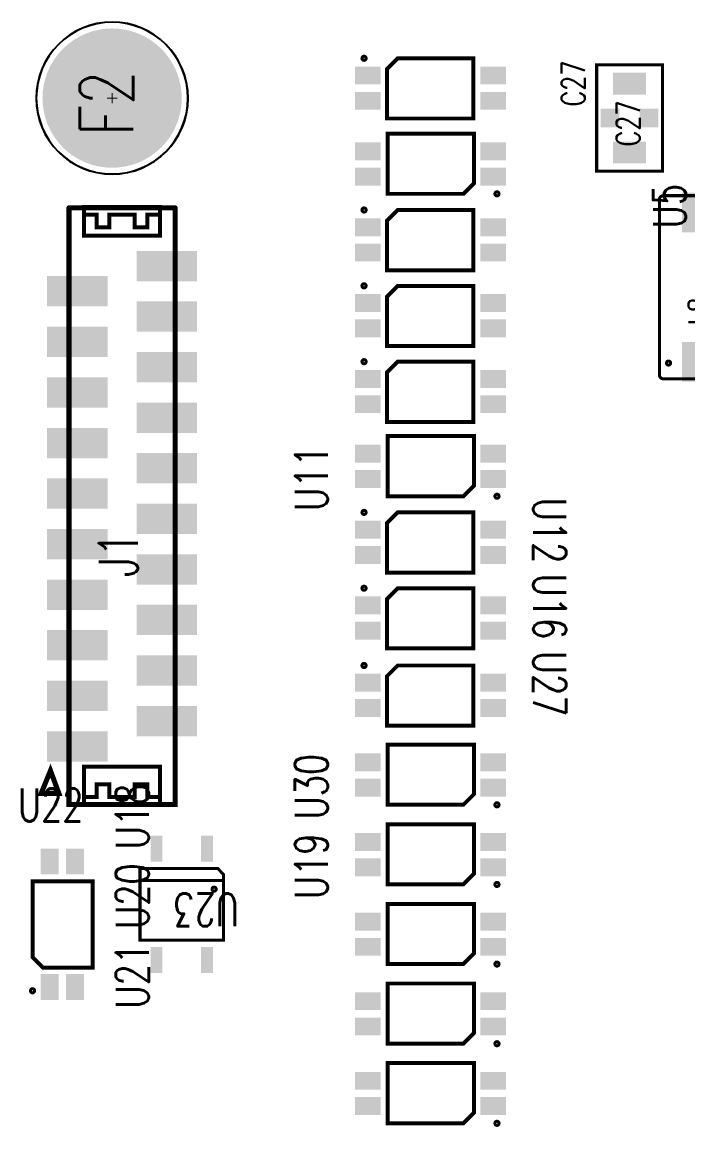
# Model space of a CAD drawing. Extents: x -711 to 95, y -82 to 290.
# Drawn here: x -710.5 to -677.1, y 127.8 to 183.3 of the extents above; entities that cross this region are included whole.
import ezdxf

# ---------------------------------------------------------------- set-up
doc = ezdxf.new("R2010")
doc.units = 0
doc.linetypes.add('KEEPOUT_00010000', pattern=[2, 1, 1])
for name, color, linetype in [('DRIL_PLTE_THRU_01', 96, 'CONTINUOUS'), ('DRIL_PLTE_THRU_02', 255, 'CONTINUOUS'), ('DRIL_PLTE_THRU_03', 3, 'CONTINUOUS'), ('DRIL_PLTE_THRU_04', 136, 'CONTINUOUS'), ('DRIL_PLTE_THRU_05', 176, 'CONTINUOUS'), ('DRIL_PLTE_THRU_06', 16, 'CONTINUOUS'), ('DRIL_SYMBOL', 2, 'CONTINUOUS'), ('KEEPOUT_01', 3, 'CONTINUOUS'), ('KEEPOUT_06', 1, 'CONTINUOUS'), ('PADS_BOT', 1, 'CONTINUOUS'), ('PADS_INNER', 3, 'CONTINUOUS'), ('PADS_TOP', 3, 'CONTINUOUS'), ('PADS_XR_02', 253, 'CONTINUOUS'), ('PADS_XR_03', 96, 'CONTINUOUS'), ('PADS_XR_22', 16, 'CONTINUOUS'), ('PADS_XR_23', 136, 'CONTINUOUS'), ('PADS_XR_27', 3, 'CONTINUOUS'), ('PADS_XR_30', 4, 'CONTINUOUS'), ('PART_NAME_26', 255, 'CONTINUOUS'), ('PART_NAME_27', 3, 'CONTINUOUS'), ('PART_TOP_2DLINE_26', 255, 'CONTINUOUS'), ('PART_TOP_2DLINE_27', 3, 'CONTINUOUS'), ('PART_TOP_COPPER_26', 255, 'CONTINUOUS'), ('PART_TOP_COPPER_27', 3, 'CONTINUOUS')]:
    doc.layers.add(name, color=color, linetype=linetype)
doc.styles.add('W0$0254', font='simplex', dxfattribs={"width": 0.75})
doc.styles.add('W0$1524', font='simplex', dxfattribs={"width": 0.75})
doc.styles.add('W0$2032', font='simplex', dxfattribs={"width": 0.75})
doc.styles.add('W0$254', font='simplex', dxfattribs={"width": 0.75})

# ---------------------------------------------------------------- blocks, each defined once
blk = doc.blocks.new('SMOOTH_0$1524')
at = {"const_width": 0.0762}
blk.add_lwpolyline([(-0.0381, 0, 1), (0.0381, 0, 1)], format="xyb", close=True, dxfattribs=at)
blk = doc.blocks.new('PART_BODY_TOP_61')
at = {"layer": 'PART_TOP_2DLINE_26', "const_width": 0.152}
blk.add_lwpolyline([(2.667, -1.651), (2.667, 1.651), (-2.667, 1.651), (-2.667, -1.651), (2.667, -1.651)], dxfattribs=at)
at = {"layer": 'PART_TOP_2DLINE_27', "const_width": 0.152}
blk.add_lwpolyline([(-2.667, -1.397), (-2.667, 1.651), (2.667, 1.651), (2.667, -1.651), (-2.667, -1.651), (-2.667, -1.397)], dxfattribs=at)
at = {"layer": 'PART_TOP_2DLINE_26'}
for p in [(-2.667, 1.651), (2.667, 1.651), (-2.667, -1.651), (2.667, -1.651), (2.667, -1.651)]:
    blk.add_blockref('SMOOTH_0$1524', p, dxfattribs=at)
at = {"layer": 'PART_TOP_2DLINE_27'}
for p in [(-2.667, 1.651), (2.667, 1.651), (-2.667, -1.397), (-2.667, -1.397), (-2.667, -1.651), (2.667, -1.651)]:
    blk.add_blockref('SMOOTH_0$1524', p, dxfattribs=at)
blk = doc.blocks.new('DRIL_HOLE_0')
blk.add_lwpolyline([(0, 0, 1), (0, 0, 1)], format="xyb", close=True)
blk = doc.blocks.new('PAD_0')
blk.add_lwpolyline([(0, 0, 1), (0, 0, 1)], format="xyb", close=True)
blk = doc.blocks.new('PAD_4')
at = {"const_width": 1.0922}
blk.add_lwpolyline([(-0.8255, 0), (0.8255, 0)], dxfattribs=at)
blk = doc.blocks.new('STK_TOP_6')
at = {"layer": 'DRIL_PLTE_THRU_01'}
blk.add_blockref('DRIL_HOLE_0', (0, 0), dxfattribs=at)
at = {"layer": 'DRIL_PLTE_THRU_02'}
blk.add_blockref('DRIL_HOLE_0', (0, 0), dxfattribs=at)
at = {"layer": 'DRIL_PLTE_THRU_03'}
blk.add_blockref('DRIL_HOLE_0', (0, 0), dxfattribs=at)
at = {"layer": 'DRIL_PLTE_THRU_04'}
blk.add_blockref('DRIL_HOLE_0', (0, 0), dxfattribs=at)
at = {"layer": 'DRIL_PLTE_THRU_05'}
blk.add_blockref('DRIL_HOLE_0', (0, 0), dxfattribs=at)
at = {"layer": 'DRIL_PLTE_THRU_06'}
blk.add_blockref('DRIL_HOLE_0', (0, 0), dxfattribs=at)
at = {"layer": 'PADS_BOT'}
blk.add_blockref('PAD_0', (0, 0), dxfattribs=at)
at = {"layer": 'PADS_INNER'}
blk.add_blockref('PAD_0', (0, 0), dxfattribs=at)
at = {"layer": 'PADS_TOP', "rotation": 90}
blk.add_blockref('PAD_4', (0, 0), dxfattribs=at)
blk = doc.blocks.new('PAD_5')
at = {"const_width": 0.9398}
blk.add_lwpolyline([(-0.4699, 0), (0.4699, 0)], dxfattribs=at)
blk = doc.blocks.new('STK_TOP_7')
at = {"layer": 'DRIL_PLTE_THRU_01'}
blk.add_blockref('DRIL_HOLE_0', (0, 0), dxfattribs=at)
at = {"layer": 'DRIL_PLTE_THRU_02'}
blk.add_blockref('DRIL_HOLE_0', (0, 0), dxfattribs=at)
at = {"layer": 'DRIL_PLTE_THRU_03'}
blk.add_blockref('DRIL_HOLE_0', (0, 0), dxfattribs=at)
at = {"layer": 'DRIL_PLTE_THRU_04'}
blk.add_blockref('DRIL_HOLE_0', (0, 0), dxfattribs=at)
at = {"layer": 'DRIL_PLTE_THRU_05'}
blk.add_blockref('DRIL_HOLE_0', (0, 0), dxfattribs=at)
at = {"layer": 'DRIL_PLTE_THRU_06'}
blk.add_blockref('DRIL_HOLE_0', (0, 0), dxfattribs=at)
at = {"layer": 'PADS_BOT'}
blk.add_blockref('PAD_0', (0, 0), dxfattribs=at)
at = {"layer": 'PADS_INNER'}
blk.add_blockref('PAD_0', (0, 0), dxfattribs=at)
at = {"layer": 'PADS_TOP'}
blk.add_blockref('PAD_5', (0, 0), dxfattribs=at)
blk = doc.blocks.new('SYM_TOP_5')
for name, p in [('PART_BODY_TOP_61', (0, 0)), ('STK_TOP_6', (-1.7272, 0)), ('STK_TOP_7', (0, 0.9779)), ('STK_TOP_6', (1.7272, 0)), ('STK_TOP_7', (0, -0.9779))]:
    blk.add_blockref(name, p)
blk = doc.blocks.new('PART_TOP_26')
blk.add_blockref('SYM_TOP_5', (0, 0))
at = {"layer": 'PART_NAME_26', "style": 'W0$1524', "width": 0.75}
blk.add_text('C27', height=1.1735, dxfattribs=at).set_placement((0.58, 2.24))
at = {"layer": 'PART_NAME_27', "style": 'W0$1524', "width": 0.75}
blk.add_text('C27', height=1.1735, dxfattribs=at).set_placement((-1.431, -0.516))
blk = doc.blocks.new('PART_BODY_TOP_69')
at = {"layer": 'KEEPOUT_01', "linetype": 'KEEPOUT_00010000'}
blk.add_lwpolyline([(-3.818, 0, 1), (3.818, 0, 1)], format="xyb", close=True, dxfattribs=at)
at = {"layer": 'KEEPOUT_06', "linetype": 'KEEPOUT_00010000'}
blk.add_lwpolyline([(-3.81, 0, 1), (3.81, 0, 1)], format="xyb", close=True, dxfattribs=at)
blk = doc.blocks.new('DRIL_SYMBOL_3$50012')
at = {"layer": 'DRIL_SYMBOL', "const_width": 0.0508}
for points in [[(-0.254, 0), (0.254, 0)], [(0, -0.254), (0, 0.254)]]:
    blk.add_lwpolyline(points, dxfattribs=at)
blk = doc.blocks.new('DRIL_HOLE_3$50012')
at = {"const_width": 1.75006}
blk.add_lwpolyline([(-0.87503, 0, 1), (0.87503, 0, 1)], format="xyb", close=True, dxfattribs=at)
blk.add_blockref('DRIL_SYMBOL_3$50012', (0, 0))
blk = doc.blocks.new('PAD_8')
at = {"const_width": 1.75006}
blk.add_lwpolyline([(0, -0.87503, 1), (0, 0.87503, 1)], format="xyb", close=True, dxfattribs=at)
blk = doc.blocks.new('PAD_9')
at = {"const_width": 3.499697}
blk.add_lwpolyline([(0, -1.749848, 1), (0, 1.749848, 1)], format="xyb", close=True, dxfattribs=at)
blk = doc.blocks.new('PAD_10')
at = {"const_width": 2}
blk.add_lwpolyline([(0, -1, 1), (0, 1, 1)], format="xyb", close=True, dxfattribs=at)
blk = doc.blocks.new('STK_TOP_18')
at = {"layer": 'DRIL_PLTE_THRU_01'}
blk.add_blockref('DRIL_HOLE_3$50012', (0, 0), dxfattribs=at)
at = {"layer": 'DRIL_PLTE_THRU_02'}
blk.add_blockref('DRIL_HOLE_3$50012', (0, 0), dxfattribs=at)
at = {"layer": 'DRIL_PLTE_THRU_03'}
blk.add_blockref('DRIL_HOLE_3$50012', (0, 0), dxfattribs=at)
at = {"layer": 'DRIL_PLTE_THRU_04'}
blk.add_blockref('DRIL_HOLE_3$50012', (0, 0), dxfattribs=at)
at = {"layer": 'DRIL_PLTE_THRU_05'}
blk.add_blockref('DRIL_HOLE_3$50012', (0, 0), dxfattribs=at)
at = {"layer": 'DRIL_PLTE_THRU_06'}
blk.add_blockref('DRIL_HOLE_3$50012', (0, 0), dxfattribs=at)
at = {"layer": 'PADS_BOT'}
blk.add_blockref('PAD_9', (0, 0), dxfattribs=at)
at = {"layer": 'PADS_INNER'}
blk.add_blockref('PAD_8', (0, 0), dxfattribs=at)
at = {"layer": 'PADS_TOP'}
blk.add_blockref('PAD_9', (0, 0), dxfattribs=at)
at = {"layer": 'PADS_XR_02'}
blk.add_blockref('PAD_10', (0, 0), dxfattribs=at)
at = {"layer": 'PADS_XR_03'}
blk.add_blockref('PAD_10', (0, 0), dxfattribs=at)
at = {"layer": 'PADS_XR_22'}
blk.add_blockref('PAD_0', (0, 0), dxfattribs=at)
at = {"layer": 'PADS_XR_23'}
blk.add_blockref('PAD_0', (0, 0), dxfattribs=at)
at = {"layer": 'PADS_XR_27'}
blk.add_blockref('PAD_0', (0, 0), dxfattribs=at)
at = {"layer": 'PADS_XR_30'}
blk.add_blockref('PAD_0', (0, 0), dxfattribs=at)
blk = doc.blocks.new('SYM_TOP_13')
for name in ['PART_BODY_TOP_69', 'STK_TOP_18']:
    blk.add_blockref(name, (0, 0))
blk = doc.blocks.new('PART_TOP_49')
blk.add_blockref('SYM_TOP_13', (0, 0))
at = {"layer": 'PART_NAME_26', "style": 'W0$0254', "width": 0.75}
blk.add_text('F2', height=2.68478, rotation=90, dxfattribs=at).set_placement((1.066006, -1.905))
blk = doc.blocks.new('SMOOTH_0$254')
at = {"const_width": 0.127}
blk.add_lwpolyline([(-0.0635, 0, 1), (0.0635, 0, 1)], format="xyb", close=True, dxfattribs=at)
blk = doc.blocks.new('SMOOTH_0$1998133333')
at = {"const_width": 0.0999}
blk.add_lwpolyline([(-0.05, 0, 1), (0.05, 0, 1)], format="xyb", close=True, dxfattribs=at)
blk = doc.blocks.new('PART_BODY_TOP_84')
at = {"layer": 'PART_TOP_2DLINE_26'}
for points, const_width in [([(14.986, 2.667), (-14.986, 2.667), (-14.986, -2.667), (14.986, -2.667)], 0.254), ([(14.986, 2.667), (14.986, -2.667)], 0.254), ([(-14.732, 1.905), (-13.081, 1.905), (-13.081, -1.905), (-14.986, -1.905)], 0.2), ([(14.986, 1.905), (13.589, 1.905), (13.589, -1.905), (14.986, -1.905)], 0.2)]:
    blk.add_lwpolyline(points, dxfattribs=dict(at, const_width=const_width))
at = {"layer": 'PART_TOP_2DLINE_27'}
for points, const_width in [([(14.986, 2.667), (-14.986, 2.667), (-14.986, -2.667), (14.986, -2.667)], 0.254), ([(14.986, 2.667), (14.986, -2.667)], 0.254), ([(-14.732, 1.905), (-13.081, 1.905), (-13.081, -1.905), (-14.986, -1.905)], 0.2), ([(14.986, 1.905), (13.589, 1.905), (13.589, -1.905), (14.986, -1.905)], 0.2)]:
    blk.add_lwpolyline(points, dxfattribs=dict(at, const_width=const_width))
at = {"layer": 'PART_TOP_COPPER_26'}
for points, const_width in [([(-14.424, 3.175), (-13.281, 3.598), (-14.424, 4.064)], 0.254), ([(-14.605, 1.905), (-14.605, 1.27), (-13.97, 1.27), (-13.97, 0.635), (-14.605, 0.635), (-14.605, -0.635), (-13.97, -0.635), (-13.97, -1.27), (-14.605, -1.27), (-14.605, -1.905), (-14.986, -1.905), (-14.986, 1.905)], 0.2), ([(14.647, -1.905), (14.647, -1.27), (14.012, -1.27), (14.012, -0.635), (14.647, -0.635), (14.647, 0.635), (14.012, 0.635), (14.012, 1.27), (14.647, 1.27), (14.647, 1.905), (15.028, 1.905), (15.028, -1.905)], 0.2)]:
    blk.add_lwpolyline(points, close=True, dxfattribs=dict(at, const_width=const_width))
at = {"layer": 'PART_TOP_COPPER_27'}
for points, const_width in [([(-14.424, 3.175), (-13.281, 3.598), (-14.424, 4.064)], 0.254), ([(-14.605, 1.905), (-14.605, 1.27), (-13.97, 1.27), (-13.97, 0.635), (-14.605, 0.635), (-14.605, -0.635), (-13.97, -0.635), (-13.97, -1.27), (-14.605, -1.27), (-14.605, -1.905), (-14.986, -1.905), (-14.986, 1.905)], 0.2), ([(14.647, -1.905), (14.647, -1.27), (14.012, -1.27), (14.012, -0.635), (14.647, -0.635), (14.647, 0.635), (14.012, 0.635), (14.012, 1.27), (14.647, 1.27), (14.647, 1.905), (15.028, 1.905), (15.028, -1.905)], 0.2)]:
    blk.add_lwpolyline(points, close=True, dxfattribs=dict(at, const_width=const_width))
at = {"layer": 'PART_TOP_2DLINE_26'}
for name, p in [('SMOOTH_0$254', (-14.986, 2.667)), ('SMOOTH_0$254', (14.986, 2.667)), ('SMOOTH_0$254', (14.986, 2.667)), ('SMOOTH_0$1998133333', (-14.732, 1.905)), ('SMOOTH_0$1998133333', (-13.081, 1.905)), ('SMOOTH_0$1998133333', (13.589, 1.905)), ('SMOOTH_0$1998133333', (14.986, 1.905)), ('SMOOTH_0$1998133333', (-14.986, -1.905)), ('SMOOTH_0$1998133333', (-13.081, -1.905)), ('SMOOTH_0$1998133333', (13.589, -1.905)), ('SMOOTH_0$1998133333', (14.986, -1.905)), ('SMOOTH_0$254', (-14.986, -2.667)), ('SMOOTH_0$254', (14.986, -2.667)), ('SMOOTH_0$254', (14.986, -2.667))]:
    blk.add_blockref(name, p, dxfattribs=at)
at = {"layer": 'PART_TOP_2DLINE_27'}
for name, p in [('SMOOTH_0$254', (-14.986, 2.667)), ('SMOOTH_0$254', (14.986, 2.667)), ('SMOOTH_0$254', (14.986, 2.667)), ('SMOOTH_0$1998133333', (-14.732, 1.905)), ('SMOOTH_0$1998133333', (-13.081, 1.905)), ('SMOOTH_0$1998133333', (13.589, 1.905)), ('SMOOTH_0$1998133333', (14.986, 1.905)), ('SMOOTH_0$1998133333', (-14.986, -1.905)), ('SMOOTH_0$1998133333', (-13.081, -1.905)), ('SMOOTH_0$1998133333', (13.589, -1.905)), ('SMOOTH_0$1998133333', (14.986, -1.905)), ('SMOOTH_0$254', (-14.986, -2.667)), ('SMOOTH_0$254', (14.986, -2.667)), ('SMOOTH_0$254', (14.986, -2.667))]:
    blk.add_blockref(name, p, dxfattribs=at)
at = {"layer": 'PART_TOP_COPPER_26'}
for name, p in [('SMOOTH_0$254', (-14.424, 4.064)), ('SMOOTH_0$254', (-13.281, 3.598)), ('SMOOTH_0$254', (-14.424, 3.175)), ('SMOOTH_0$1998133333', (-14.986, 1.905)), ('SMOOTH_0$1998133333', (-14.605, 1.905)), ('SMOOTH_0$1998133333', (14.647, 1.905)), ('SMOOTH_0$1998133333', (15.028, 1.905)), ('SMOOTH_0$1998133333', (-14.605, 1.27)), ('SMOOTH_0$1998133333', (-13.97, 1.27)), ('SMOOTH_0$1998133333', (14.012, 1.27)), ('SMOOTH_0$1998133333', (14.647, 1.27)), ('SMOOTH_0$1998133333', (-14.605, 0.635)), ('SMOOTH_0$1998133333', (-13.97, 0.635)), ('SMOOTH_0$1998133333', (14.012, 0.635)), ('SMOOTH_0$1998133333', (14.647, 0.635)), ('SMOOTH_0$1998133333', (-14.605, -0.635)), ('SMOOTH_0$1998133333', (-13.97, -0.635)), ('SMOOTH_0$1998133333', (14.012, -0.635)), ('SMOOTH_0$1998133333', (14.647, -0.635)), ('SMOOTH_0$1998133333', (-14.605, -1.27)), ('SMOOTH_0$1998133333', (-13.97, -1.27)), ('SMOOTH_0$1998133333', (14.012, -1.27)), ('SMOOTH_0$1998133333', (14.647, -1.27)), ('SMOOTH_0$1998133333', (-14.986, -1.905)), ('SMOOTH_0$1998133333', (-14.605, -1.905)), ('SMOOTH_0$1998133333', (14.647, -1.905)), ('SMOOTH_0$1998133333', (15.028, -1.905))]:
    blk.add_blockref(name, p, dxfattribs=at)
at = {"layer": 'PART_TOP_COPPER_27'}
for name, p in [('SMOOTH_0$254', (-14.424, 4.064)), ('SMOOTH_0$254', (-13.281, 3.598)), ('SMOOTH_0$254', (-14.424, 3.175)), ('SMOOTH_0$1998133333', (-14.986, 1.905)), ('SMOOTH_0$1998133333', (-14.605, 1.905)), ('SMOOTH_0$1998133333', (14.647, 1.905)), ('SMOOTH_0$1998133333', (15.028, 1.905)), ('SMOOTH_0$1998133333', (-14.605, 1.27)), ('SMOOTH_0$1998133333', (-13.97, 1.27)), ('SMOOTH_0$1998133333', (14.012, 1.27)), ('SMOOTH_0$1998133333', (14.647, 1.27)), ('SMOOTH_0$1998133333', (-14.605, 0.635)), ('SMOOTH_0$1998133333', (-13.97, 0.635)), ('SMOOTH_0$1998133333', (14.012, 0.635)), ('SMOOTH_0$1998133333', (14.647, 0.635)), ('SMOOTH_0$1998133333', (-14.605, -0.635)), ('SMOOTH_0$1998133333', (-13.97, -0.635)), ('SMOOTH_0$1998133333', (14.012, -0.635)), ('SMOOTH_0$1998133333', (14.647, -0.635)), ('SMOOTH_0$1998133333', (-14.605, -1.27)), ('SMOOTH_0$1998133333', (-13.97, -1.27)), ('SMOOTH_0$1998133333', (14.012, -1.27)), ('SMOOTH_0$1998133333', (14.647, -1.27)), ('SMOOTH_0$1998133333', (-14.986, -1.905)), ('SMOOTH_0$1998133333', (-14.605, -1.905)), ('SMOOTH_0$1998133333', (14.647, -1.905)), ('SMOOTH_0$1998133333', (15.028, -1.905))]:
    blk.add_blockref(name, p, dxfattribs=at)
blk = doc.blocks.new('PAD_12')
at = {"const_width": 1.524}
blk.add_lwpolyline([(-1.524, 0), (1.524, 0)], dxfattribs=at)
blk = doc.blocks.new('STK_TOP_34')
at = {"layer": 'DRIL_PLTE_THRU_01'}
blk.add_blockref('DRIL_HOLE_0', (0, 0), dxfattribs=at)
at = {"layer": 'DRIL_PLTE_THRU_02'}
blk.add_blockref('DRIL_HOLE_0', (0, 0), dxfattribs=at)
at = {"layer": 'DRIL_PLTE_THRU_03'}
blk.add_blockref('DRIL_HOLE_0', (0, 0), dxfattribs=at)
at = {"layer": 'DRIL_PLTE_THRU_04'}
blk.add_blockref('DRIL_HOLE_0', (0, 0), dxfattribs=at)
at = {"layer": 'DRIL_PLTE_THRU_05'}
blk.add_blockref('DRIL_HOLE_0', (0, 0), dxfattribs=at)
at = {"layer": 'DRIL_PLTE_THRU_06'}
blk.add_blockref('DRIL_HOLE_0', (0, 0), dxfattribs=at)
at = {"layer": 'PADS_BOT'}
blk.add_blockref('PAD_0', (0, 0), dxfattribs=at)
at = {"layer": 'PADS_INNER'}
blk.add_blockref('PAD_0', (0, 0), dxfattribs=at)
at = {"layer": 'PADS_TOP', "rotation": 90}
blk.add_blockref('PAD_12', (0, 0), dxfattribs=at)
blk = doc.blocks.new('SYM_TOP_28')
for name, p in [('STK_TOP_34', (-12.065, 2.25)), ('STK_TOP_34', (-9.525, 2.25)), ('STK_TOP_34', (-6.985, 2.25)), ('STK_TOP_34', (-4.445, 2.25)), ('STK_TOP_34', (-1.905, 2.25)), ('STK_TOP_34', (0.635, 2.25)), ('STK_TOP_34', (3.175, 2.25)), ('STK_TOP_34', (5.715, 2.25)), ('STK_TOP_34', (8.255, 2.25)), ('STK_TOP_34', (10.795, 2.25)), ('PART_BODY_TOP_84', (0, 0)), ('STK_TOP_34', (-10.795, -2.25)), ('STK_TOP_34', (-8.255, -2.25)), ('STK_TOP_34', (-5.715, -2.25)), ('STK_TOP_34', (-3.175, -2.25)), ('STK_TOP_34', (-0.635, -2.25)), ('STK_TOP_34', (1.905, -2.25)), ('STK_TOP_34', (4.445, -2.25)), ('STK_TOP_34', (6.985, -2.25)), ('STK_TOP_34', (9.525, -2.25)), ('STK_TOP_34', (12.065, -2.25))]:
    blk.add_blockref(name, p)
blk = doc.blocks.new('PART_TOP_53')
blk.add_blockref('SYM_TOP_28', (0, 0))
at = {"layer": 'PART_NAME_26', "style": 'W0$254', "width": 0.75}
blk.add_text('J1', height=1.9558, dxfattribs=at).set_placement((-3.556, -0.785812))
at = {"layer": 'PART_NAME_27', "style": 'W0$254', "width": 0.75}
blk.add_text('J1', height=1.9558, dxfattribs=at).set_placement((-3.556, -0.785812))
blk = doc.blocks.new('PART_BODY_TOP_75')
at = {"layer": 'PART_TOP_2DLINE_26', "const_width": 0.152}
blk.add_lwpolyline([(4.6, -2.8, -0.413702), (4.4, -3), (-4.4, -3, -0.413702), (-4.6, -2.8), (-4.6, 2.8, -0.413702), (-4.4, 3), (4.4, 3, -0.413702), (4.6, 2.8), (4.6, -2.8)], format="xyb", dxfattribs=at)
at = {"layer": 'PART_TOP_2DLINE_27', "const_width": 0.152}
blk.add_lwpolyline([(4.6, -2.8, -0.413702), (4.4, -3), (-4.4, -3, -0.413702), (-4.6, -2.8), (-4.6, 2.8, -0.413702), (-4.4, 3), (4.4, 3, -0.413702), (4.6, 2.8), (4.6, -2.8)], format="xyb", dxfattribs=at)
at = {"layer": 'PART_TOP_COPPER_26', "const_width": 0.152}
for points in [[(-3.913, 2.54, 1), (-3.707, 2.54, 1)], [(-3.913, -2.54, 1), (-3.707, -2.54, 1)]]:
    blk.add_lwpolyline(points, format="xyb", close=True, dxfattribs=at)
at = {"layer": 'PART_TOP_2DLINE_26'}
for p in [(4.6, -2.8), (4.4, -3)]:
    blk.add_blockref('SMOOTH_0$1524', p, dxfattribs=at)
at = {"layer": 'PART_TOP_2DLINE_27'}
for p in [(4.6, -2.8), (4.4, -3)]:
    blk.add_blockref('SMOOTH_0$1524', p, dxfattribs=at)
blk = doc.blocks.new('PAD_34')
at = {"const_width": 1.2}
blk.add_lwpolyline([(-1, 0), (1, 0)], dxfattribs=at)
blk = doc.blocks.new('STK_TOP_23')
at = {"layer": 'DRIL_PLTE_THRU_01'}
blk.add_blockref('DRIL_HOLE_0', (0, 0), dxfattribs=at)
at = {"layer": 'DRIL_PLTE_THRU_02'}
blk.add_blockref('DRIL_HOLE_0', (0, 0), dxfattribs=at)
at = {"layer": 'DRIL_PLTE_THRU_03'}
blk.add_blockref('DRIL_HOLE_0', (0, 0), dxfattribs=at)
at = {"layer": 'DRIL_PLTE_THRU_04'}
blk.add_blockref('DRIL_HOLE_0', (0, 0), dxfattribs=at)
at = {"layer": 'DRIL_PLTE_THRU_05'}
blk.add_blockref('DRIL_HOLE_0', (0, 0), dxfattribs=at)
at = {"layer": 'DRIL_PLTE_THRU_06'}
blk.add_blockref('DRIL_HOLE_0', (0, 0), dxfattribs=at)
at = {"layer": 'PADS_BOT'}
blk.add_blockref('PAD_0', (0, 0), dxfattribs=at)
at = {"layer": 'PADS_INNER'}
blk.add_blockref('PAD_0', (0, 0), dxfattribs=at)
at = {"layer": 'PADS_TOP'}
blk.add_blockref('PAD_34', (0, 0), dxfattribs=at)
blk = doc.blocks.new('SYM_TOP_19')
for name, p in [('PART_BODY_TOP_75', (0, 0)), ('STK_TOP_23', (-3.75, 1.27)), ('STK_TOP_23', (3.75, 1.27)), ('STK_TOP_23', (-3.75, -1.27)), ('STK_TOP_23', (3.725, -1.27))]:
    blk.add_blockref(name, p)
blk = doc.blocks.new('PART_TOP_71')
blk.add_blockref('SYM_TOP_19', (0, 0))
at = {"layer": 'PART_NAME_26', "style": 'W0$1524', "width": 0.75}
blk.add_text('L8', height=1.17348, dxfattribs=at).set_placement((-1.905, 0.366712))
at = {"layer": 'PART_NAME_27', "style": 'W0$1524', "width": 0.75}
blk.add_text('L8', height=1.17348, dxfattribs=at).set_placement((-1.905, 0.366712))
blk = doc.blocks.new('PART_BODY_TOP_59')
at = {"layer": 'PART_TOP_2DLINE_26', "const_width": 0.199813}
blk.add_lwpolyline([(-1.4986, -1.651), (-0.9652, -2.1844), (1.524, -2.1844), (1.524, 2.159), (-1.4986, 2.159), (-1.4986, -1.651)], dxfattribs=at)
at = {"layer": 'PART_TOP_2DLINE_27', "const_width": 0.199813}
blk.add_lwpolyline([(-1.4986, -1.651), (-0.9652, -2.1844), (1.524, -2.1844), (1.524, 2.159), (-1.4986, 2.159), (-1.4986, -1.651)], dxfattribs=at)
at = {"layer": 'PART_TOP_COPPER_26', "const_width": 0.1524}
blk.add_lwpolyline([(-1.602976, -3.3401, 1), (-1.396764, -3.3401, 1)], format="xyb", close=True, dxfattribs=at)
at = {"layer": 'PART_TOP_2DLINE_26'}
for p in [(-1.4986, 2.159), (1.524, 2.159), (-1.4986, -1.651), (-1.4986, -1.651), (-0.9652, -2.1844), (1.524, -2.1844)]:
    blk.add_blockref('SMOOTH_0$1998133333', p, dxfattribs=at)
at = {"layer": 'PART_TOP_2DLINE_27'}
for p in [(-1.4986, 2.159), (1.524, 2.159), (-1.4986, -1.651), (-1.4986, -1.651), (-0.9652, -2.1844), (1.524, -2.1844)]:
    blk.add_blockref('SMOOTH_0$1998133333', p, dxfattribs=at)
blk = doc.blocks.new('PAD_37')
at = {"const_width": 0.9}
blk.add_lwpolyline([(-0.65, 0), (0.65, 0)], dxfattribs=at)
blk = doc.blocks.new('STK_TOP_4')
at = {"layer": 'DRIL_PLTE_THRU_01'}
blk.add_blockref('DRIL_HOLE_0', (0, 0), dxfattribs=at)
at = {"layer": 'DRIL_PLTE_THRU_02'}
blk.add_blockref('DRIL_HOLE_0', (0, 0), dxfattribs=at)
at = {"layer": 'DRIL_PLTE_THRU_03'}
blk.add_blockref('DRIL_HOLE_0', (0, 0), dxfattribs=at)
at = {"layer": 'DRIL_PLTE_THRU_04'}
blk.add_blockref('DRIL_HOLE_0', (0, 0), dxfattribs=at)
at = {"layer": 'DRIL_PLTE_THRU_05'}
blk.add_blockref('DRIL_HOLE_0', (0, 0), dxfattribs=at)
at = {"layer": 'DRIL_PLTE_THRU_06'}
blk.add_blockref('DRIL_HOLE_0', (0, 0), dxfattribs=at)
at = {"layer": 'PADS_BOT'}
blk.add_blockref('PAD_0', (0, 0), dxfattribs=at)
at = {"layer": 'PADS_INNER'}
blk.add_blockref('PAD_0', (0, 0), dxfattribs=at)
at = {"layer": 'PADS_TOP', "rotation": 90}
blk.add_blockref('PAD_37', (0, 0), dxfattribs=at)
blk = doc.blocks.new('SYM_TOP_3')
for name, p in [('STK_TOP_4', (-0.635, 3.15)), ('STK_TOP_4', (0.635, 3.15)), ('PART_BODY_TOP_59', (0, 0)), ('STK_TOP_4', (-0.635, -3.15)), ('STK_TOP_4', (0.635, -3.15))]:
    blk.add_blockref(name, p)
blk = doc.blocks.new('PART_TOP_149')
blk.add_blockref('SYM_TOP_3', (0, 0))
at = {"layer": 'PART_NAME_26', "style": 'W0$2032', "width": 0.75}
blk.add_text('U4', height=1.6535, rotation=180, dxfattribs=at).set_placement((11.236, 35.837))
at = {"layer": 'PART_NAME_27', "style": 'W0$2032', "width": 0.75}
blk.add_text('U4', height=1.6535, rotation=180, dxfattribs=at).set_placement((11.236, 35.837))
blk = doc.blocks.new('PART_TOP_150')
blk.add_blockref('SYM_TOP_3', (0, 0))
at = {"layer": 'PART_NAME_26', "style": 'W0$2032', "width": 0.75}
blk.add_text('U5', height=1.6535, dxfattribs=at).set_placement((-3.236, -12.837))
at = {"layer": 'PART_NAME_27', "style": 'W0$2032', "width": 0.75}
blk.add_text('U5', height=1.6535, dxfattribs=at).set_placement((-3.236, -12.837))
blk = doc.blocks.new('PART_TOP_151')
blk.add_blockref('SYM_TOP_3', (0, 0))
at = {"layer": 'PART_NAME_26', "style": 'W0$2032', "width": 0.75}
blk.add_text('U6', height=1.6535, rotation=180, dxfattribs=at).set_placement((-0.504, 32.337))
at = {"layer": 'PART_NAME_27', "style": 'W0$2032', "width": 0.75}
blk.add_text('U6', height=1.6535, rotation=180, dxfattribs=at).set_placement((-0.504, 32.337))
blk = doc.blocks.new('PART_TOP_152')
blk.add_blockref('SYM_TOP_3', (0, 0))
at = {"layer": 'PART_NAME_26', "style": 'W0$2032', "width": 0.75}
blk.add_text('U7', height=1.6535, rotation=180, dxfattribs=at).set_placement((-8.124, 32.337))
at = {"layer": 'PART_NAME_27', "style": 'W0$2032', "width": 0.75}
blk.add_text('U7', height=1.6535, rotation=180, dxfattribs=at).set_placement((-8.124, 32.337))
blk = doc.blocks.new('PART_TOP_153')
blk.add_blockref('SYM_TOP_3', (0, 0))
at = {"layer": 'PART_NAME_26', "style": 'W0$2032', "width": 0.75}
blk.add_text('U8', height=1.6535, rotation=180, dxfattribs=at).set_placement((-15.744, 32.337))
at = {"layer": 'PART_NAME_27', "style": 'W0$2032', "width": 0.75}
blk.add_text('U8', height=1.6535, rotation=180, dxfattribs=at).set_placement((-15.744, 32.337))
blk = doc.blocks.new('PART_TOP_156')
blk.add_blockref('SYM_TOP_3', (0, 0))
at = {"layer": 'PART_NAME_26', "style": 'W0$2032', "width": 0.75}
blk.add_text('U11', height=1.6535, dxfattribs=at).set_placement((-2.236, 5.163))
at = {"layer": 'PART_NAME_27', "style": 'W0$2032', "width": 0.75}
blk.add_text('U11', height=1.6535, dxfattribs=at).set_placement((-2.236, 5.163))
blk = doc.blocks.new('PART_TOP_157')
blk.add_blockref('SYM_TOP_3', (0, 0))
at = {"layer": 'PART_NAME_26', "style": 'W0$2032', "width": 0.75}
blk.add_text('U12', height=1.6535, dxfattribs=at).set_placement((-2.236, 5.163))
at = {"layer": 'PART_NAME_27', "style": 'W0$2032', "width": 0.75}
blk.add_text('U12', height=1.6535, dxfattribs=at).set_placement((-2.236, 5.163))
blk = doc.blocks.new('PART_TOP_161')
blk.add_blockref('SYM_TOP_3', (0, 0))
at = {"layer": 'PART_NAME_26', "style": 'W0$2032', "width": 0.75}
blk.add_text('U16', height=1.6535, dxfattribs=at).set_placement((-2.236, 5.163))
at = {"layer": 'PART_NAME_27', "style": 'W0$2032', "width": 0.75}
blk.add_text('U16', height=1.6535, dxfattribs=at).set_placement((-2.236, 5.163))
blk = doc.blocks.new('PART_TOP_163')
blk.add_blockref('SYM_TOP_3', (0, 0))
at = {"layer": 'PART_NAME_26', "style": 'W0$2032', "width": 0.75}
blk.add_text('U18', height=1.6535, dxfattribs=at).set_placement((4.264, 14.163))
at = {"layer": 'PART_NAME_27', "style": 'W0$2032', "width": 0.75}
blk.add_text('U18', height=1.6535, dxfattribs=at).set_placement((4.264, 14.163))
blk = doc.blocks.new('PART_TOP_164')
blk.add_blockref('SYM_TOP_3', (0, 0))
at = {"layer": 'PART_NAME_26', "style": 'W0$2032', "width": 0.75}
blk.add_text('U19', height=1.6535, dxfattribs=at).set_placement((-2.236, 5.163))
at = {"layer": 'PART_NAME_27', "style": 'W0$2032', "width": 0.75}
blk.add_text('U19', height=1.6535, dxfattribs=at).set_placement((-2.236, 5.163))
blk = doc.blocks.new('PART_TOP_165')
blk.add_blockref('SYM_TOP_3', (0, 0))
at = {"layer": 'PART_NAME_26', "style": 'W0$2032', "width": 0.75}
blk.add_text('U20', height=1.6535, dxfattribs=at).set_placement((4.264, 14.163))
at = {"layer": 'PART_NAME_27', "style": 'W0$2032', "width": 0.75}
blk.add_text('U20', height=1.6535, dxfattribs=at).set_placement((4.264, 14.163))
blk = doc.blocks.new('PART_TOP_166')
blk.add_blockref('SYM_TOP_3', (0, 0))
at = {"layer": 'PART_NAME_26', "style": 'W0$2032', "width": 0.75}
blk.add_text('U21', height=1.6535, dxfattribs=at).set_placement((4.264, 14.163))
at = {"layer": 'PART_NAME_27', "style": 'W0$2032', "width": 0.75}
blk.add_text('U21', height=1.6535, dxfattribs=at).set_placement((4.264, 14.163))
blk = doc.blocks.new('PART_TOP_167')
blk.add_blockref('SYM_TOP_3', (0, 0))
at = {"layer": 'PART_NAME_26', "style": 'W0$2032', "width": 0.75}
blk.add_text('U22', height=1.6535, dxfattribs=at).set_placement((-2.236, 5.163))
at = {"layer": 'PART_NAME_27', "style": 'W0$2032', "width": 0.75}
blk.add_text('U22', height=1.6535, dxfattribs=at).set_placement((-2.236, 5.163))
blk = doc.blocks.new('PART_BODY_TOP_60')
at = {"layer": 'PART_TOP_2DLINE_26', "const_width": 0.152}
for points in [[(-1.902, -1.705), (-2.098, -1.499), (-2.098, 1.798), (2.098, 1.798), (2.098, -1.805), (-1.802, -1.805), (-1.902, -1.705)], [(-2.098, -1.199), (1.998, -1.199)]]:
    blk.add_lwpolyline(points, dxfattribs=at)
at = {"layer": 'PART_TOP_2DLINE_27', "const_width": 0.152}
blk.add_lwpolyline([(-1.902, -1.705), (-1.802, -1.805), (2.098, -1.805), (2.098, 1.798), (-2.098, 1.798), (-2.098, -1.499), (-1.902, -1.705)], dxfattribs=at)
at = {"layer": 'PART_TOP_COPPER_26', "const_width": 0.152}
blk.add_lwpolyline([(-1.729, -0.765, 1), (-1.522, -0.765, 1)], format="xyb", close=True, dxfattribs=at)
at = {"layer": 'PART_TOP_2DLINE_26'}
for p in [(-2.098, 1.798), (2.098, 1.798), (-2.098, -1.199), (-2.098, -1.499), (-1.902, -1.705), (-1.902, -1.705), (1.998, -1.199), (-1.802, -1.805), (2.098, -1.805)]:
    blk.add_blockref('SMOOTH_0$1524', p, dxfattribs=at)
at = {"layer": 'PART_TOP_2DLINE_27'}
for p in [(-2.098, 1.798), (2.098, 1.798), (-2.098, -1.499), (-1.902, -1.705), (-1.902, -1.705), (-1.802, -1.805), (2.098, -1.805)]:
    blk.add_blockref('SMOOTH_0$1524', p, dxfattribs=at)
blk = doc.blocks.new('PAD_39')
at = {"const_width": 0.599}
blk.add_lwpolyline([(-0.65, 0), (0.65, 0)], dxfattribs=at)
blk = doc.blocks.new('STK_TOP_5')
at = {"layer": 'DRIL_PLTE_THRU_01'}
blk.add_blockref('DRIL_HOLE_0', (0, 0), dxfattribs=at)
at = {"layer": 'DRIL_PLTE_THRU_02'}
blk.add_blockref('DRIL_HOLE_0', (0, 0), dxfattribs=at)
at = {"layer": 'DRIL_PLTE_THRU_03'}
blk.add_blockref('DRIL_HOLE_0', (0, 0), dxfattribs=at)
at = {"layer": 'DRIL_PLTE_THRU_04'}
blk.add_blockref('DRIL_HOLE_0', (0, 0), dxfattribs=at)
at = {"layer": 'DRIL_PLTE_THRU_05'}
blk.add_blockref('DRIL_HOLE_0', (0, 0), dxfattribs=at)
at = {"layer": 'DRIL_PLTE_THRU_06'}
blk.add_blockref('DRIL_HOLE_0', (0, 0), dxfattribs=at)
at = {"layer": 'PADS_BOT'}
blk.add_blockref('PAD_0', (0, 0), dxfattribs=at)
at = {"layer": 'PADS_INNER'}
blk.add_blockref('PAD_0', (0, 0), dxfattribs=at)
at = {"layer": 'PADS_TOP', "rotation": 90}
blk.add_blockref('PAD_39', (0, 0), dxfattribs=at)
blk = doc.blocks.new('SYM_TOP_4')
for name, p in [('STK_TOP_5', (-1.27, 2.8)), ('STK_TOP_5', (1.27, 2.8)), ('PART_BODY_TOP_60', (0, 0)), ('STK_TOP_5', (-1.27, -2.8)), ('STK_TOP_5', (1.27, -2.8))]:
    blk.add_blockref(name, p)
blk = doc.blocks.new('PART_TOP_168')
blk.add_blockref('SYM_TOP_4', (0, 0))
at = {"layer": 'PART_NAME_26', "style": 'W0$2032', "width": 0.75}
blk.add_text('U23', height=1.65354, dxfattribs=at).set_placement((-2.87147, -0.551762))
at = {"layer": 'PART_NAME_27', "style": 'W0$2032', "width": 0.75}
blk.add_text('U23', height=1.65354, dxfattribs=at).set_placement((-2.87147, -0.551762))
blk = doc.blocks.new('PART_TOP_172')
blk.add_blockref('SYM_TOP_3', (0, 0))
at = {"layer": 'PART_NAME_26', "style": 'W0$2032', "width": 0.75}
blk.add_text('U27', height=1.6535, dxfattribs=at).set_placement((-2.236, 5.163))
at = {"layer": 'PART_NAME_27', "style": 'W0$2032', "width": 0.75}
blk.add_text('U27', height=1.6535, dxfattribs=at).set_placement((-2.236, 5.163))
blk = doc.blocks.new('PART_TOP_175')
blk.add_blockref('SYM_TOP_3', (0, 0))
at = {"layer": 'PART_NAME_26', "style": 'W0$2032', "width": 0.75}
blk.add_text('U30', height=1.6535, dxfattribs=at).set_placement((-2.236, 5.163))
at = {"layer": 'PART_NAME_27', "style": 'W0$2032', "width": 0.75}
blk.add_text('U30', height=1.6535, dxfattribs=at).set_placement((-2.236, 5.163))

msp = doc.modelspace()

# ---------------------------------------------------------------- block references
for name, p in [('PART_TOP_49', (-706, 179.5)), ('PART_TOP_167', (-708.5, 138))]:
    msp.add_blockref(name, p)
for name, p, rotation in [('PART_TOP_153', (-690, 164.76), 270), ('PART_TOP_149', (-690, 180), 270), ('PART_TOP_26', (-680, 178.5), 90), ('PART_TOP_152', (-690, 168.57), 270), ('PART_TOP_150', (-690, 176.19), 90), ('PART_TOP_151', (-690, 172.38), 270), ('PART_TOP_71', (-675.5, 170), 90), ('PART_TOP_53', (-705.5, 159), 90), ('PART_TOP_156', (-690, 161), 90), ('PART_TOP_157', (-690, 157.19), 270), ('PART_TOP_161', (-690, 153.38), 270), ('PART_TOP_172', (-690, 149.5), 270), ('PART_TOP_175', (-690, 145.5), 90), ('PART_TOP_163', (-690, 137.5), 90), ('PART_TOP_168', (-702.5, 139), 180), ('PART_TOP_164', (-690, 141.5), 90), ('PART_TOP_165', (-690, 133.5), 90), ('PART_TOP_166', (-690, 129.5), 90)]:
    msp.add_blockref(name, p, dxfattribs=dict(rotation=rotation))

doc.saveas('drawing.dxf')
